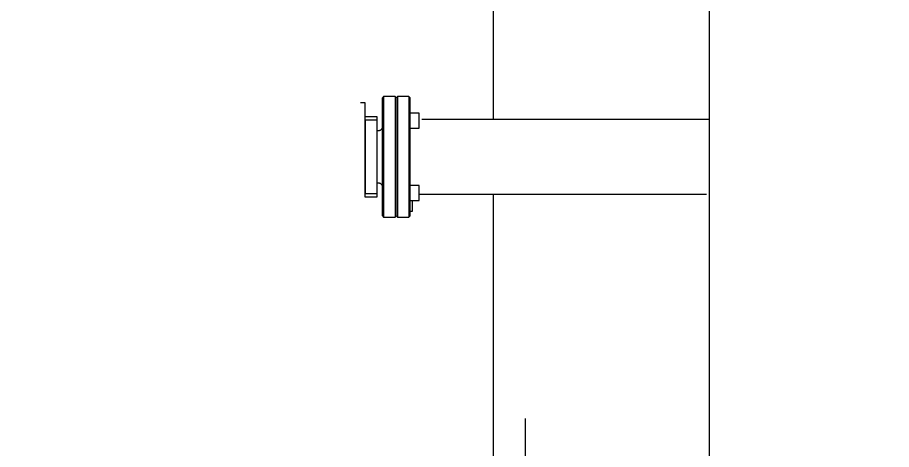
# Model space of a CAD drawing. Header units: millimetres. Extents: x 10462777 to 22643323, y 453826 to 1389191.
# Drawn here: x 11289886 to 11290647, y 583558 to 583934 of the extents above; entities that cross this region are included whole.
import ezdxf

# ---------------------------------------------------------------- set-up
doc = ezdxf.new("R2010")
doc.units = ezdxf.units.MM
doc.header["$LTSCALE"] = 200
doc.header["$MEASUREMENT"] = 0
for name, pattern in [('CENTER', [2, 1.25, -0.25, 0.25, -0.25]), ('CENTER2', [1.125, 0.75, -0.125, 0.125, -0.125]), ('PHANTOM', [2.5, 1.25, -0.25, 0.25, -0.25, 0.25, -0.25])]:
    doc.linetypes.add(name, pattern=pattern)
doc.layers.get('0').update_dxf_attribs({"linetype": 'CONTINUOUS'})
doc.layers.add('2', color=2, linetype='CONTINUOUS')
doc.layers.add('DV1_DEFAULT', color=7, linetype='CONTINUOUS')
doc.layers.add('203', color=7, linetype='CONTINUOUS', true_color=0xffffff)
doc.layers.add('LAYOUT', color=8, linetype='CONTINUOUS', lineweight=25)

# ---------------------------------------------------------------- blocks, each defined once
blk = doc.blocks.new('r710ic')
at = {"layer": 'LAYOUT', "color": 3}
blk.add_circle((272041.37, 104232.63), 2050.12, dxfattribs=at)
blk = doc.blocks.new('A$C7DA30AB0')
at = {"layer": 'DV1_DEFAULT', "color": 7, "linetype": 'CENTER2', "ltscale": 25.4}
blk.add_line((4643.46, 3176.51, 0), (4643.46, 2861.71, 0), dxfattribs=at)
at = {"layer": 'LAYOUT', "color": 6, "linetype": 'PHANTOM'}
blk.add_circle((3030.45, 3025.99, 0), 2693.02, dxfattribs=at)

msp = doc.modelspace()

# ---------------------------------------------------------------- linework, layer by layer
at = {"layer": '2', "color": 252, "linetype": 'Continuous'}
for p, q in [((11290299.86081, 584144.42282, 0), (11290299.86081, 583845.29513, 0)), ((11290487.91598, 584034.42828, 0), (11290487.91598, 583034.4125, 0)), ((11290299.86081, 583780.2964, 0), (11290299.86081, 582942.82232, 0))]:
    msp.add_line(p, q, dxfattribs=at)
at = {"layer": '203', "color": 252, "linetype": 'CENTER'}
for p, q in [((11290204.51011, 583865.31761, 0), (11290203.51009, 583864.31759, 0)), ((11290214.51025, 583865.31761, 0), (11290204.51011, 583865.31761, 0)), ((11290204.51011, 583865.31761, 0), (11290204.51011, 583760.31611, 0)), ((11290204.51011, 583865.31761, 0), (11290204.51011, 583760.31611, 0)), ((11290215.51026, 583864.31759, 0), (11290214.51025, 583865.31761, 0)), ((11290214.51025, 583865.31761, 0), (11290214.51025, 583760.31611, 0)), ((11290216.51028, 583865.31761, 0), (11290215.51026, 583864.31759, 0)), ((11290226.51042, 583865.31761, 0), (11290216.51028, 583865.31761, 0)), ((11290216.51028, 583865.31761, 0), (11290216.51028, 583760.31611, 0)), ((11290227.51043, 583864.31759, 0), (11290226.51042, 583865.31761, 0)), ((11290226.51042, 583865.31761, 0), (11290226.51042, 583812.81694, 0)), ((11290188.50988, 583859.81753, 0), (11290184.5067, 583859.81753, 0)), ((11290188.50988, 583856.81749, 0), (11290188.50988, 583859.81753, 0)), ((11290188.50988, 583847.81736, 0), (11290188.50988, 583856.81749, 0)), ((11290203.51009, 583761.31613, 0), (11290203.51009, 583864.31759, 0)), ((11290215.51026, 583761.31613, 0), (11290215.51026, 583864.31759, 0)), ((11290215.51026, 583761.31613, 0), (11290215.51026, 583864.31759, 0)), ((11290227.51043, 583812.81694, 0), (11290227.51043, 583864.31759, 0)), ((11290235.51055, 583850.81745, 0), (11290227.51043, 583850.81745, 0)), ((11290235.51055, 583837.81726, 0), (11290235.51055, 583850.81745, 0)), ((11290188.50988, 583847.81736, 0), (11290198.51002, 583847.81736, 0)), ((11290188.50988, 583844.81731, 0), (11290188.50988, 583847.81736, 0)), ((11290188.50988, 583842.81729, 0), (11290188.50988, 583846.81731, 0)), ((11290198.51002, 583844.81731, 0), (11290188.50988, 583844.81731, 0)), ((11290188.50988, 583844.81731, 0), (11290188.50988, 583780.81641, 0)), ((11290188.50988, 583782.81643, 0), (11290188.50988, 583842.81729, 0)), ((11290198.51002, 583847.81736, 0), (11290198.51002, 583844.81731, 0)), ((11290198.51002, 583844.81731, 0), (11290198.51002, 583780.81641, 0)), ((11290487.92201, 583845.31732, 0), (11290235.51286, 583845.31732, 0)), ((11290199.51003, 583835.31718, 0), (11290198.51002, 583835.31718, 0)), ((11290227.51043, 583837.81726, 0), (11290235.51055, 583837.81726, 0)), ((11290226.51042, 583812.81694, 0), (11290226.51042, 583760.31611, 0)), ((11290227.51043, 583761.31613, 0), (11290227.51043, 583812.81694, 0)), ((11290198.51002, 583790.31654, 0), (11290199.51003, 583790.31654, 0)), ((11290188.50988, 583778.81641, 0), (11290188.50988, 583782.81643, 0)), ((11290188.50988, 583780.81641, 0), (11290198.51002, 583780.81641, 0)), ((11290188.50988, 583777.81636, 0), (11290188.50988, 583780.81641, 0)), ((11290198.51002, 583780.81641, 0), (11290198.51002, 583777.81636, 0)), ((11290235.51055, 583787.81655, 0), (11290227.51043, 583787.81655, 0)), ((11290235.51055, 583774.81637, 0), (11290235.51055, 583787.81655, 0)), ((11290198.51002, 583777.81636, 0), (11290188.50988, 583777.81636, 0)), ((11290227.51043, 583774.81637, 0), (11290235.51055, 583774.81637, 0)), ((11290229.51046, 583774.8163, 0), (11290229.51046, 583765.30071, 0)), ((11290229.51046, 583774.81627, 0), (11290235.51055, 583774.81627, 0)), ((11290235.51286, 583780.3164, 0), (11290487.92201, 583780.3164, 0)), ((11290203.51009, 583761.31613, 0), (11290204.51011, 583760.31611, 0)), ((11290204.51011, 583760.31611, 0), (11290214.51025, 583760.31611, 0)), ((11290214.51025, 583760.31611, 0), (11290215.51026, 583761.31613, 0)), ((11290215.51026, 583761.31613, 0), (11290216.51028, 583760.31611, 0)), ((11290216.51028, 583760.31611, 0), (11290226.51042, 583760.31611, 0)), ((11290226.51042, 583760.31611, 0), (11290227.51043, 583761.31613, 0)), ((11290229.51046, 583765.30071, 0), (11290227.51043, 583765.30071, 0))]:
    msp.add_line(p, q, dxfattribs=at)
at = {"layer": '203', "color": 252, "linetype": 'CENTER', "extrusion": (0, 0, -1)}
for centre, start, end in [((-11290199.51003, 583839.31724, 0), 180, 270), ((-11290199.51003, 583786.31648, 0), 90, 180)]:
    msp.add_arc(centre, 4.00006, start, end, dxfattribs=at)

# ---------------------------------------------------------------- block references
at = {"ltscale": 10}
msp.add_blockref('A$C7DA30AB0', (11285684.40366, 580408.4363), dxfattribs=at)
at = {"layer": 'LAYOUT', "color": 2, "rotation": 270}
msp.add_blockref('r710ic', (11186875.24796, 856316.46559, 0), dxfattribs=at)

doc.saveas('drawing.dxf')
